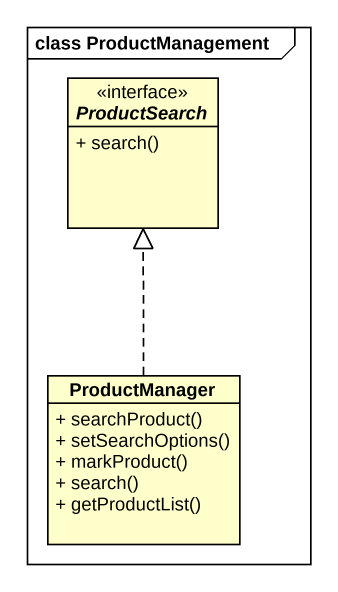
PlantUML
@startuml
mainframe class ProductManagement
hide circle
hide empty members
skinparam classAttributeIconSize 0
interface ProductSearch {
  + search()
}
class ProductManager {
  + searchProduct()
  + setSearchOptions()
  + markProduct()
  + search()
  + getProductList()
}
ProductManager .up.|> ProductSearch
@enduml
